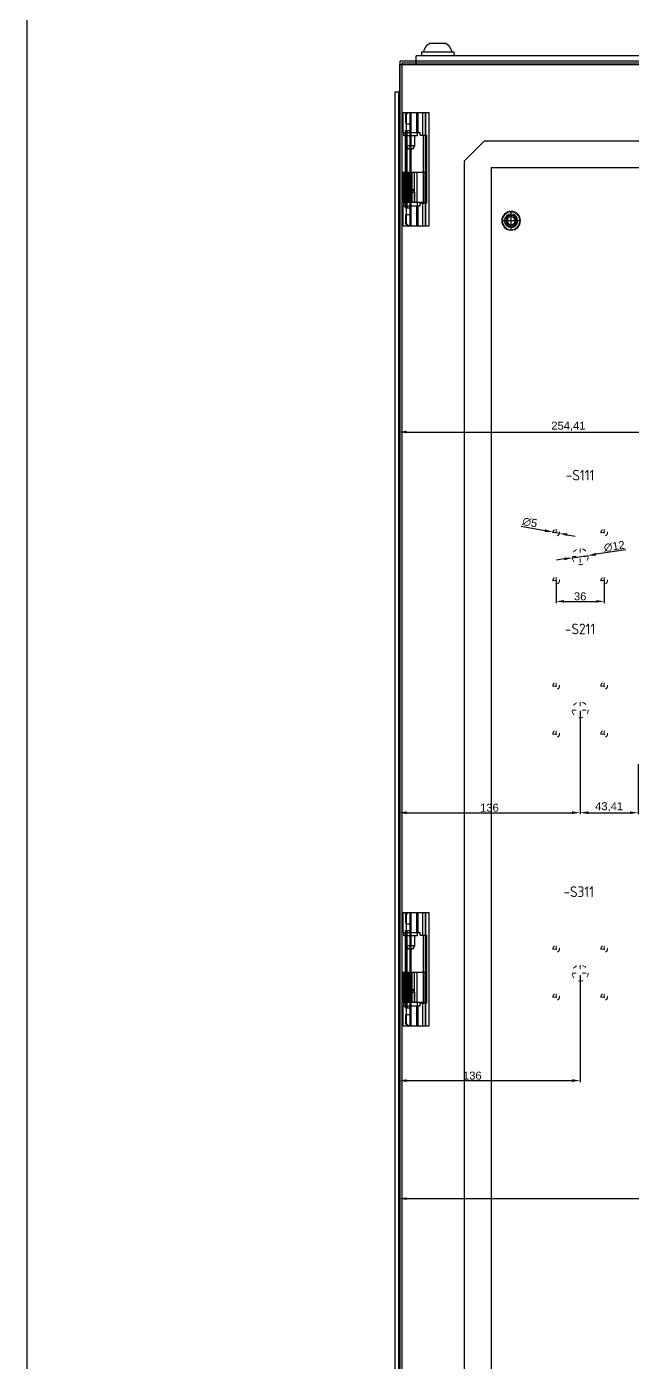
# Model space of a CAD drawing. Header units: millimetres. Extents: x 42151 to 59780, y 37376 to 44547.
# Drawn here: x 42151 to 42605, y 38895 to 39897 of the extents above; entities that cross this region are included whole.
import ezdxf
from ezdxf.enums import TextEntityAlignment as Align

# ---------------------------------------------------------------- set-up
doc = ezdxf.new("R2010")
doc.units = ezdxf.units.MM
doc.linetypes.add('ACAD_ISO03W100', pattern=[30, 12, -18])
doc.layers.add('! NO PLOT !', color=7, linetype='Continuous', true_color=0xff75dd, plot=False)
doc.layers.add('000-PI-Oprema', color=30, linetype='Continuous', lineweight=5)
doc.layers.add('000-PI-ORMAR', color=2, linetype='Continuous')
doc.layers.add('000-PI_TEXT', color=7, linetype='Continuous')
doc.styles.add('PI0', font='isocpeur.ttf', dxfattribs={"width": 0.9})
doc.styles.get("Standard").update_dxf_attribs({"font": 'arial.ttf'})
doc.dimstyles.new('ISO-25-lb', dxfattribs={"dimtxt": 8, "dimasz": 8, "dimexe": 1.25, "dimexo": 0.625, "dimtad": 1, "dimtxsty": 'Standard', "dimcen": 5, "dimadec": 0, "dimazin": 0, "dimtfac": 1, "dimtmove": 0, "dimatfit": 3, "dimfxl": 1, "dimarcsym": 0})

# ---------------------------------------------------------------- blocks, each defined once
blk = doc.blocks.new('8806000_2000x800x600')
at = {"layer": '! NO PLOT !'}
for p, q in [((-3090.8, 1846.7), (-3755.8, 1846.7)), ((-3075.8, 1831.7), (-3090.8, 1846.7)), ((-3095.8, 1826.7), (-3750.8, 1826.7)), ((-3095.8, 1826.7), (-3095.8, -3.3)), ((-3075.8, -8.3), (-3075.8, 1831.7)), ((-3110.8, 1779.4), (-3110.8, 1794.1)), ((-3110.8, 1779.4), (-3110.8, 1794.1)), ((-3118.2, 1786.7), (-3103.5, 1786.7)), ((-3118.2, 1786.7), (-3103.5, 1786.7))]:
    blk.add_line(p, q, dxfattribs=at)
for radius in [7, 7, 6.7, 6.7, 5, 4, 3]:
    blk.add_circle((-3110.8, 1786.7), radius, dxfattribs=at)
at = {"layer": '000-PI-ORMAR'}
for p, q in [((-3043.8, 1913.4), (-3067.8, 1913.4)), ((-3067.8, 1913.4), (-3067.8, 1910.5)), ((-3049.8, 1920), (-3061.8, 1920)), ((-3043.8, 1910.5), (-3043.8, 1913.4)), ((-3027.3, 1904), (-3819.3, 1904)), ((-3807.1, 1910.5), (-3039.6, 1910.5)), ((-3807.1, 1906.5), (-3039.6, 1906.5)), ((-3807.1, 1905), (-3039.6, 1905)), ((-3039.6, 1904), (-3039.6, 1910.5)), ((-3039.6, 1906.5), (-3027.3, 1906.5)), ((-3039.6, 1905), (-3028.8, 1905)), ((-3028.8, 1905), (-3028.8, 1904)), ((-3028.8, 1904), (-3028.8, -80.5)), ((-3027.3, 1906.5), (-3027.3, 1904)), ((-3027.3, -80.5), (-3027.3, 1904)), ((-3027.3, 1904), (-3027.3, -80.5)), ((-3026.5, 1883.5), (-3027.3, 1883.4)), ((-3023.8, 1883.5), (-3026.5, 1883.5)), ((-3026.5, 1883.5), (-3026.5, -67.5)), ((-3023.8, 1883.5), (-3023.8, -67.5)), ((-3049.3, 1783), (-3049.3, 1868)), ((-3029.9, 1868), (-3049.3, 1868)), ((-3046.8, 1851), (-3046.8, 1868)), ((-3046.6, 1783), (-3046.6, 1868)), ((-3044.7, 1851), (-3044.7, 1868)), ((-3041, 1868), (-3041, 1853)), ((-3040.1, 1853), (-3040.1, 1868)), ((-3036, 1783), (-3036, 1868)), ((-3035.4, 1853), (-3035.4, 1868)), ((-3035.2, 1783), (-3035.2, 1868)), ((-3032.4, 1866), (-3031.8, 1866)), ((-3032.4, 1785), (-3032.4, 1866)), ((-3031.8, 1859.5), (-3031.8, 1866)), ((-3029.9, 1853), (-3029.9, 1868)), ((-3029.9, 1853), (-3042.6, 1853)), ((-3042.6, 1851), (-3042.6, 1853)), ((-3040.5, 1853), (-3040.5, 1850.5)), ((-3031.8, 1859.5), (-3036, 1859.5)), ((-3031.7, 1854.5), (-3036, 1854.5)), ((-3032.9, 1796.5), (-3032.9, 1854.5)), ((-3032.4, 1791.5), (-3032.4, 1859.5)), ((-3032.2, 1796.5), (-3032.2, 1854.5)), ((-3031.7, 1796.5), (-3031.7, 1854.5)), ((-3030.3, 1850.5), (-3030.3, 1853)), ((-3047.6, 1800), (-3047.6, 1851)), ((-3042.6, 1851), (-3047.6, 1851)), ((-3045.1, 1800), (-3045.1, 1851)), ((-3040.5, 1850.5), (-3030.3, 1850.5)), ((-3038.4, 1850.5), (-3038.4, 1843)), ((-3038.4, 1843), (-3032.5, 1843)), ((-3038.4, 1843), (-3036.9, 1840.5)), ((-3033.9, 1840.5), (-3032.5, 1843)), ((-3032.5, 1843), (-3032.5, 1850.5)), ((-3036.9, 1840.5), (-3033.9, 1840.5)), ((-3046.1, 1823), (-3029.3, 1823)), ((-3046.1, 1823), (-3046.1, 1800.5)), ((-3040.2, 1823), (-3040.2, 1800.5)), ((-3038.2, 1823), (-3038.2, 1800.5)), ((-3036.5, 1823), (-3036.5, 1800.5)), ((-3036.1, 1823), (-3036.1, 1800.5)), ((-3034, 1823), (-3034, 1800.5)), ((-3033.6, 1823), (-3033.6, 1800.5)), ((-3033.3, 1823), (-3033.3, 1800.5)), ((-3032.2, 1823), (-3032.2, 1800.5)), ((-3031.4, 1823), (-3031.4, 1800.5)), ((-3031.3, 1800.5), (-3031.3, 1823)), ((-3030.3, 1823), (-3030.3, 1800.5)), ((-3029.5, 1823), (-3029.5, 1800.5)), ((-3036.9, 1810.5), (-3038.4, 1808)), ((-3038.4, 1808), (-3038.4, 1800.5)), ((-3038.4, 1808), (-3032.5, 1808)), ((-3036.9, 1810.5), (-3033.9, 1810.5)), ((-3032.5, 1808), (-3033.9, 1810.5)), ((-3032.5, 1800.5), (-3032.5, 1808)), ((-3042.6, 1800), (-3047.6, 1800)), ((-3046.8, 1783), (-3046.8, 1800)), ((-3046.1, 1800.5), (-3029.3, 1800.5)), ((-3044.7, 1783), (-3044.7, 1800)), ((-3042.6, 1798), (-3042.6, 1800)), ((-3029.9, 1798), (-3042.6, 1798)), ((-3041, 1798), (-3041, 1783)), ((-3040.5, 1800.5), (-3040.5, 1798)), ((-3040.1, 1783), (-3040.1, 1798)), ((-3031.7, 1796.5), (-3036, 1796.5)), ((-3035.4, 1783), (-3035.4, 1798)), ((-3030.3, 1798), (-3030.3, 1800.5)), ((-3029.9, 1783), (-3029.9, 1798)), ((-3029.9, 1783), (-3049.3, 1783)), ((-3031.8, 1791.5), (-3036, 1791.5)), ((-3032.4, 1785), (-3031.8, 1785)), ((-3031.8, 1785), (-3031.8, 1791.5)), ((-3049.3, 1183), (-3049.3, 1268)), ((-3029.9, 1268), (-3049.3, 1268)), ((-3046.8, 1251), (-3046.8, 1268)), ((-3046.6, 1183), (-3046.6, 1268)), ((-3044.7, 1251), (-3044.7, 1268)), ((-3041, 1268), (-3041, 1253)), ((-3040.1, 1253), (-3040.1, 1268)), ((-3036, 1183), (-3036, 1268)), ((-3035.4, 1253), (-3035.4, 1268)), ((-3035.2, 1183), (-3035.2, 1268)), ((-3032.4, 1266), (-3031.8, 1266)), ((-3032.4, 1185), (-3032.4, 1266)), ((-3031.8, 1259.5), (-3031.8, 1266)), ((-3029.9, 1253), (-3029.9, 1268)), ((-3029.9, 1253), (-3042.6, 1253)), ((-3042.6, 1251), (-3042.6, 1253)), ((-3040.5, 1253), (-3040.5, 1250.5)), ((-3031.8, 1259.5), (-3036, 1259.5)), ((-3031.7, 1254.5), (-3036, 1254.5)), ((-3032.9, 1196.5), (-3032.9, 1254.5)), ((-3032.4, 1191.5), (-3032.4, 1259.5)), ((-3032.2, 1196.5), (-3032.2, 1254.5)), ((-3031.7, 1196.5), (-3031.7, 1254.5)), ((-3030.3, 1250.5), (-3030.3, 1253)), ((-3047.6, 1200), (-3047.6, 1251)), ((-3042.6, 1251), (-3047.6, 1251)), ((-3045.1, 1200), (-3045.1, 1251)), ((-3040.5, 1250.5), (-3030.3, 1250.5)), ((-3038.4, 1250.5), (-3038.4, 1243)), ((-3038.4, 1243), (-3032.5, 1243)), ((-3038.4, 1243), (-3036.9, 1240.5)), ((-3033.9, 1240.5), (-3032.5, 1243)), ((-3032.5, 1243), (-3032.5, 1250.5)), ((-3036.9, 1240.5), (-3033.9, 1240.5)), ((-3046.1, 1223), (-3046.1, 1200.5)), ((-3046.1, 1223), (-3029.3, 1223)), ((-3040.2, 1223), (-3040.2, 1200.5)), ((-3038.2, 1223), (-3038.2, 1200.5)), ((-3036.5, 1223), (-3036.5, 1200.5)), ((-3036.1, 1223), (-3036.1, 1200.5)), ((-3034, 1223), (-3034, 1200.5)), ((-3033.6, 1223), (-3033.6, 1200.5)), ((-3033.3, 1223), (-3033.3, 1200.5)), ((-3032.2, 1223), (-3032.2, 1200.5)), ((-3031.4, 1223), (-3031.4, 1200.5)), ((-3031.3, 1200.5), (-3031.3, 1223)), ((-3030.3, 1223), (-3030.3, 1200.5)), ((-3029.5, 1223), (-3029.5, 1200.5)), ((-3036.9, 1210.5), (-3038.4, 1208)), ((-3038.4, 1208), (-3038.4, 1200.5)), ((-3038.4, 1208), (-3032.5, 1208)), ((-3036.9, 1210.5), (-3033.9, 1210.5)), ((-3032.5, 1208), (-3033.9, 1210.5)), ((-3032.5, 1200.5), (-3032.5, 1208)), ((-3042.6, 1200), (-3047.6, 1200)), ((-3046.8, 1183), (-3046.8, 1200)), ((-3046.1, 1200.5), (-3029.3, 1200.5)), ((-3044.7, 1183), (-3044.7, 1200)), ((-3042.6, 1198), (-3042.6, 1200)), ((-3029.9, 1198), (-3042.6, 1198)), ((-3041, 1198), (-3041, 1183)), ((-3040.5, 1200.5), (-3040.5, 1198)), ((-3040.1, 1183), (-3040.1, 1198)), ((-3031.7, 1196.5), (-3036, 1196.5)), ((-3035.4, 1183), (-3035.4, 1198)), ((-3030.3, 1198), (-3030.3, 1200.5)), ((-3029.9, 1183), (-3029.9, 1198)), ((-3029.9, 1183), (-3049.3, 1183)), ((-3031.8, 1191.5), (-3036, 1191.5)), ((-3032.4, 1185), (-3031.8, 1185)), ((-3031.8, 1185), (-3031.8, 1191.5))]:
    blk.add_line(p, q, dxfattribs=at)
for centre, start, end in [((-3055.4, 1910.8), 124.8208, 166.6054), ((-3056.2, 1910.8), 13.3946, 55.1792)]:
    blk.add_arc(centre, 11.2, start, end, dxfattribs=at)
for centre, start_param, end_param in [((-3034.4, 1866), 4.712389, 6.283185), ((-3033.7, 1866), 4.712389, 6.283185), ((-3034.4, 1785), 3.141593, 4.712389), ((-3033.7, 1785), 3.141593, 4.712389), ((-3034.4, 1266), 4.712389, 6.283185), ((-3033.7, 1266), 4.712389, 6.283185), ((-3034.4, 1185), 3.141593, 4.712389), ((-3033.7, 1185), 3.141593, 4.712389)]:
    blk.add_ellipse(centre, major_axis=(0, 2), ratio=0.965926, start_param=start_param, end_param=end_param, dxfattribs=at)
blk = doc.blocks.new('*D285')
at = {"layer": '! NO PLOT !', "color": 0, "linetype": 'Continuous', "lineweight": -2, "ltscale": 0.25, "transparency": 16777216}
for p, q in [((42547.9, 39480.8), (42547.9, 39464.6)), ((42583.9, 39480.8), (42583.9, 39464.6)), ((42553.9, 39465.9), (42577.9, 39465.9))]:
    blk.add_line(p, q, dxfattribs=at)
at = {"layer": '! NO PLOT !', "color": 0, "ltscale": 0.25, "transparency": 16777216}
for points in [[(42553.9, 39466.9), (42553.9, 39464.9), (42547.9, 39465.9)], [(42577.9, 39466.9), (42577.9, 39464.9), (42583.9, 39465.9)]]:
    blk.add_solid(points, dxfattribs=at)
at = {"layer": 'Defpoints', "color": 0, "ltscale": 0.25, "transparency": 16777216}
for p in [(42547.9, 39481.4), (42583.9, 39481.4), (42583.9, 39465.9)]:
    blk.add_point(p, dxfattribs=at)
at = {"layer": '! NO PLOT !', "color": 0, "ltscale": 0.25, "transparency": 16777216, "insert": (42565.9, 39469.6), "char_height": 6, "attachment_point": 5}
blk.add_mtext('36', dxfattribs=at)
blk = doc.blocks.new('*D286')
at = {"layer": '! NO PLOT !', "color": 0, "linetype": 'Continuous', "lineweight": -2, "ltscale": 0.25, "transparency": 16777216}
for p, q in [((42521.7, 39522.4), (42539.5, 39519)), ((42550.3, 39516.9), (42545.4, 39517.9)), ((42556.2, 39515.8), (42562.1, 39514.7))]:
    blk.add_line(p, q, dxfattribs=at)
at = {"layer": '! NO PLOT !', "color": 0, "ltscale": 0.25, "transparency": 16777216}
for points in [[(42539.7, 39520), (42539.4, 39518), (42545.4, 39517.9)], [(42556.4, 39516.8), (42556.1, 39514.9), (42550.3, 39516.9)]]:
    blk.add_solid(points, dxfattribs=at)
at = {"layer": 'Defpoints', "color": 0, "ltscale": 0.25, "transparency": 16777216}
for p in [(42545.4, 39517.9), (42550.3, 39516.9)]:
    blk.add_point(p, dxfattribs=at)
at = {"layer": '! NO PLOT !', "color": 0, "ltscale": 0.25, "transparency": 16777216, "insert": (42528.2, 39525.1), "char_height": 6, "attachment_point": 5, "rotation": 349.2843}
blk.add_mtext('∅5', dxfattribs=at)
blk = doc.blocks.new('*D287')
at = {"layer": '! NO PLOT !', "color": 0, "linetype": 'Continuous', "lineweight": -2, "ltscale": 0.25, "transparency": 16777216}
for p, q in [((42600.1, 39504.5), (42577.8, 39501.2)), ((42554, 39497.7), (42548.1, 39496.8)), ((42560, 39498.5), (42571.8, 39500.3))]:
    blk.add_line(p, q, dxfattribs=at)
at = {"layer": '! NO PLOT !', "color": 0, "ltscale": 0.25, "transparency": 16777216}
for points in [[(42553.9, 39498.7), (42554.2, 39496.7), (42560, 39498.5)], [(42577.6, 39502.2), (42577.9, 39500.2), (42571.8, 39500.3)]]:
    blk.add_solid(points, dxfattribs=at)
at = {"layer": 'Defpoints', "color": 0, "ltscale": 0.25, "transparency": 16777216}
for p in [(42560, 39498.5), (42571.8, 39500.3)]:
    blk.add_point(p, dxfattribs=at)
at = {"layer": '! NO PLOT !', "color": 0, "ltscale": 0.25, "transparency": 16777216, "insert": (42591.5, 39507.1), "char_height": 6, "attachment_point": 5, "rotation": 8.3869}
blk.add_mtext('∅12', dxfattribs=at)
blk = doc.blocks.new('*D307')
at = {"layer": '! NO PLOT !', "color": 0, "linetype": 'Continuous', "lineweight": -2, "ltscale": 0.25, "transparency": 16777216}
for p, q in [((42429.9, 39184.8), (42429.9, 39105.2)), ((42565.9, 39185.5), (42565.9, 39105.2)), ((42435.9, 39106.5), (42559.9, 39106.5))]:
    blk.add_line(p, q, dxfattribs=at)
at = {"layer": '! NO PLOT !', "color": 0, "ltscale": 0.25, "transparency": 16777216}
for points in [[(42435.9, 39107.5), (42435.9, 39105.5), (42429.9, 39106.5)], [(42559.9, 39107.5), (42559.9, 39105.5), (42565.9, 39106.5)]]:
    blk.add_solid(points, dxfattribs=at)
at = {"layer": 'Defpoints', "color": 0, "ltscale": 0.25, "transparency": 16777216}
for p in [(42429.9, 39185.5), (42565.9, 39186.1), (42565.9, 39106.5)]:
    blk.add_point(p, dxfattribs=at)
at = {"layer": '! NO PLOT !', "color": 0, "ltscale": 0.25, "transparency": 16777216, "insert": (42485.1, 39110.2), "char_height": 6, "attachment_point": 5}
blk.add_mtext('136', dxfattribs=at)
blk = doc.blocks.new('*D308')
at = {"layer": '! NO PLOT !', "color": 0, "linetype": 'Continuous', "lineweight": -2, "ltscale": 0.25, "transparency": 16777216}
for p, q in [((42429.9, 39037.8), (42429.9, 39016.8)), ((42853.1, 39038.4), (42853.1, 39016.8)), ((42435.9, 39018), (42847.1, 39018))]:
    blk.add_line(p, q, dxfattribs=at)
at = {"layer": '! NO PLOT !', "color": 0, "ltscale": 0.25, "transparency": 16777216}
for points in [[(42435.9, 39019), (42435.9, 39017), (42429.9, 39018)], [(42847.1, 39019), (42847.1, 39017), (42853.1, 39018)]]:
    blk.add_solid(points, dxfattribs=at)
at = {"layer": 'Defpoints', "color": 0, "ltscale": 0.25, "transparency": 16777216}
for p in [(42429.9, 39038.4), (42853.1, 39039), (42853.1, 39018)]:
    blk.add_point(p, dxfattribs=at)
at = {"layer": '! NO PLOT !', "color": 0, "ltscale": 0.25, "transparency": 16777216, "insert": (42690.5, 39022.3), "char_height": 6, "attachment_point": 5}
blk.add_mtext('423,2', dxfattribs=at)
blk = doc.blocks.new('*D323')
at = {"layer": '! NO PLOT !', "color": 0, "linetype": 'Continuous', "lineweight": -2, "ltscale": 0.25, "transparency": 16777216}
for p, q in [((42565.9, 39383.8), (42565.9, 39306.2)), ((42609.3, 39343.8), (42609.3, 39306.2)), ((42571.9, 39307.4), (42603.3, 39307.4))]:
    blk.add_line(p, q, dxfattribs=at)
at = {"layer": '! NO PLOT !', "color": 0, "ltscale": 0.25, "transparency": 16777216}
for points in [[(42571.9, 39308.4), (42571.9, 39306.4), (42565.9, 39307.4)], [(42603.3, 39308.4), (42603.3, 39306.4), (42609.3, 39307.4)]]:
    blk.add_solid(points, dxfattribs=at)
at = {"layer": 'Defpoints', "color": 0, "ltscale": 0.25, "transparency": 16777216}
for p in [(42565.9, 39384.4), (42609.3, 39344.4), (42609.3, 39307.4)]:
    blk.add_point(p, dxfattribs=at)
at = {"layer": '! NO PLOT !', "color": 0, "ltscale": 0.25, "transparency": 16777216, "insert": (42587.6, 39311.7), "char_height": 6, "attachment_point": 5}
blk.add_mtext('43,41', dxfattribs=at)
blk = doc.blocks.new('*D324')
at = {"layer": '! NO PLOT !', "color": 0, "linetype": 'Continuous', "lineweight": -2, "ltscale": 0.25, "transparency": 16777216}
for p, q in [((42565.9, 39383.2), (42565.9, 39306.2)), ((42429.9, 39382.5), (42429.9, 39306.2)), ((42435.9, 39307.4), (42559.9, 39307.4))]:
    blk.add_line(p, q, dxfattribs=at)
at = {"layer": '! NO PLOT !', "color": 0, "ltscale": 0.25, "transparency": 16777216}
for points in [[(42435.9, 39308.4), (42435.9, 39306.4), (42429.9, 39307.4)], [(42559.9, 39308.4), (42559.9, 39306.4), (42565.9, 39307.4)]]:
    blk.add_solid(points, dxfattribs=at)
at = {"layer": 'Defpoints', "color": 0, "ltscale": 0.25, "transparency": 16777216}
for p in [(42429.9, 39383.2), (42565.9, 39383.8), (42565.9, 39307.4)]:
    blk.add_point(p, dxfattribs=at)
at = {"layer": '! NO PLOT !', "color": 0, "ltscale": 0.25, "transparency": 16777216, "insert": (42497.9, 39311.1), "char_height": 6, "attachment_point": 5}
blk.add_mtext('136', dxfattribs=at)
blk = doc.blocks.new('*D325')
at = {"layer": '! NO PLOT !', "color": 0, "linetype": 'Continuous', "lineweight": -2, "ltscale": 0.25, "transparency": 16777216}
for p, q in [((42684.3, 39603.8), (42684.3, 39591.7)), ((42429.9, 39575), (42429.9, 39594.2)), ((42435.9, 39592.9), (42678.3, 39592.9))]:
    blk.add_line(p, q, dxfattribs=at)
at = {"layer": '! NO PLOT !', "color": 0, "ltscale": 0.25, "transparency": 16777216}
for points in [[(42435.9, 39593.9), (42435.9, 39591.9), (42429.9, 39592.9)], [(42678.3, 39593.9), (42678.3, 39591.9), (42684.3, 39592.9)]]:
    blk.add_solid(points, dxfattribs=at)
at = {"layer": 'Defpoints', "color": 0, "ltscale": 0.25, "transparency": 16777216}
for p in [(42684.3, 39604.4), (42684.3, 39592.9), (42429.9, 39574.4)]:
    blk.add_point(p, dxfattribs=at)
at = {"layer": '! NO PLOT !', "color": 0, "ltscale": 0.25, "transparency": 16777216, "insert": (42557.1, 39597.1), "char_height": 6, "attachment_point": 5}
blk.add_mtext('254,41', dxfattribs=at)

msp = doc.modelspace()

# ---------------------------------------------------------------- linework, layer by layer
at = {"layer": '! NO PLOT !', "ltscale": 0.25}
msp.add_lwpolyline([(42151.17, 40246.356), (42151.17, 37376.356), (44301.17, 37376.356), (44301.17, 38361.356), (46051.17, 38361.356), (46051.17, 40246.356), (42151.17, 40246.356)], dxfattribs=at)
at = {"layer": '000-PI-Oprema', "linetype": 'ACAD_ISO03W100', "ltscale": 0.25}
for p, q in [((42545.39, 39517.414), (42550.39, 39517.414)), ((42547.89, 39519.914), (42547.89, 39514.914)), ((42581.39, 39517.414), (42586.39, 39517.414)), ((42583.89, 39519.914), (42583.89, 39514.914)), ((42565.89, 39505.414), (42565.89, 39493.414)), ((42559.89, 39499.414), (42571.89, 39499.414)), ((42547.89, 39483.914), (42547.89, 39478.914)), ((42583.89, 39483.914), (42583.89, 39478.914)), ((42545.39, 39481.414), (42550.39, 39481.414)), ((42581.39, 39481.414), (42586.39, 39481.414)), ((42547.89, 39404.914), (42547.89, 39399.914)), ((42583.89, 39404.914), (42583.89, 39399.914)), ((42545.39, 39402.414), (42550.39, 39402.414)), ((42581.39, 39402.414), (42586.39, 39402.414)), ((42559.89, 39384.414), (42571.89, 39384.414)), ((42565.89, 39390.414), (42565.89, 39378.414)), ((42545.39, 39366.414), (42550.39, 39366.414)), ((42547.89, 39368.914), (42547.89, 39363.914)), ((42581.39, 39366.414), (42586.39, 39366.414)), ((42583.89, 39368.914), (42583.89, 39363.914)), ((42545.39, 39205.146), (42550.39, 39205.146)), ((42547.89, 39207.646), (42547.89, 39202.646)), ((42581.39, 39205.146), (42586.39, 39205.146)), ((42583.89, 39207.646), (42583.89, 39202.646)), ((42565.89, 39193.146), (42565.89, 39181.146)), ((42559.89, 39187.146), (42571.89, 39187.146)), ((42545.39, 39169.146), (42550.39, 39169.146)), ((42547.89, 39171.646), (42547.89, 39166.646)), ((42581.39, 39169.146), (42586.39, 39169.146)), ((42583.89, 39171.646), (42583.89, 39166.646))]:
    msp.add_line(p, q, dxfattribs=at)
for centre, radius in [((42547.89, 39517.414), 2.5), ((42583.89, 39517.414), 2.5), ((42565.89, 39499.414), 6), ((42547.89, 39481.414), 2.5), ((42583.89, 39481.414), 2.5), ((42547.89, 39402.414), 2.5), ((42583.89, 39402.414), 2.5), ((42565.89, 39384.414), 6), ((42547.89, 39366.414), 2.5), ((42583.89, 39366.414), 2.5), ((42547.89, 39205.146), 2.5), ((42583.89, 39205.146), 2.5), ((42565.89, 39187.146), 6), ((42547.89, 39169.146), 2.5), ((42583.89, 39169.146), 2.5)]:
    msp.add_circle(centre, radius, dxfattribs=at)

# ---------------------------------------------------------------- block references
at = {"xscale": -1}
msp.add_blockref('8806000_2000x800x600', (39403.342, 37964.607), dxfattribs=at)

# ---------------------------------------------------------------- texts
at = {"layer": '000-PI_TEXT', "style": 'PI0', "width": 0.9}
for s, p in [('-S111', (42565.869, 39560.554)), ('-S211', (42565.831, 39445.211)), ('-S311', (42564.849, 39248.191))]:
    msp.add_text(s, height=8, dxfattribs=at).set_placement(p, align=Align.MIDDLE)

# ---------------------------------------------------------------- dimensions: what is measured, and where the dimension line sits
at = {"layer": '! NO PLOT !', "ltscale": 0.25}
for base, p1, p2, picture, middle in [((42684.296, 39592.915), (42429.889, 39574.414), (42684.296, 39604.414), '*D325', (42557.092, 39592.915)), ((42565.89, 39106.469), (42429.889, 39185.455), (42565.89, 39186.08), '*D307', (42485.093, 39106.469)), ((42853.092, 39018.05), (42429.889, 39038.375), (42853.092, 39039), '*D308', (42690.516, 39018.05))]:
    dim = msp.add_linear_dim(base=base, p1=p1, p2=p2, dimstyle='ISO-25-lb', override={"dimtxt": 6, "dimasz": 6}, dxfattribs=at)
    dim.commit()
    dim.dimension.update_dxf_attribs({"geometry": picture, "text_midpoint": middle, "dimtype": 160})
for p1, p2, picture, middle in [((42550.346, 39516.95), (42545.433, 39517.879), '*D286', (42527.512, 39521.271)), ((42559.954, 39498.539), (42571.826, 39500.29), '*D287', (42592.045, 39503.271))]:
    dim = msp.add_diameter_dim_2p(p1=p1, p2=p2, dimstyle='ISO-25-lb', override={"dimtxt": 6, "dimasz": 6}, dxfattribs=at)
    dim.commit()
    dim.dimension.update_dxf_attribs({"geometry": picture, "text_midpoint": middle, "dimtype": 163})
for base, p1, p2, picture, middle in [((42583.89, 39465.875), (42547.89, 39481.414), (42583.89, 39481.414), '*D285', (42565.89, 39469.565)), ((42565.89, 39307.42), (42429.889, 39383.164), (42565.89, 39383.789), '*D324', (42497.889, 39311.11)), ((42609.296, 39307.42), (42565.89, 39384.414), (42609.296, 39344.414), '*D323', (42587.593, 39311.651))]:
    dim = msp.add_linear_dim(base=base, p1=p1, p2=p2, dimstyle='ISO-25-lb', override={"dimtxt": 6, "dimasz": 6}, dxfattribs=at)
    dim.commit()
    dim.dimension.update_dxf_attribs({"geometry": picture, "text_midpoint": middle})

doc.saveas('drawing.dxf')
